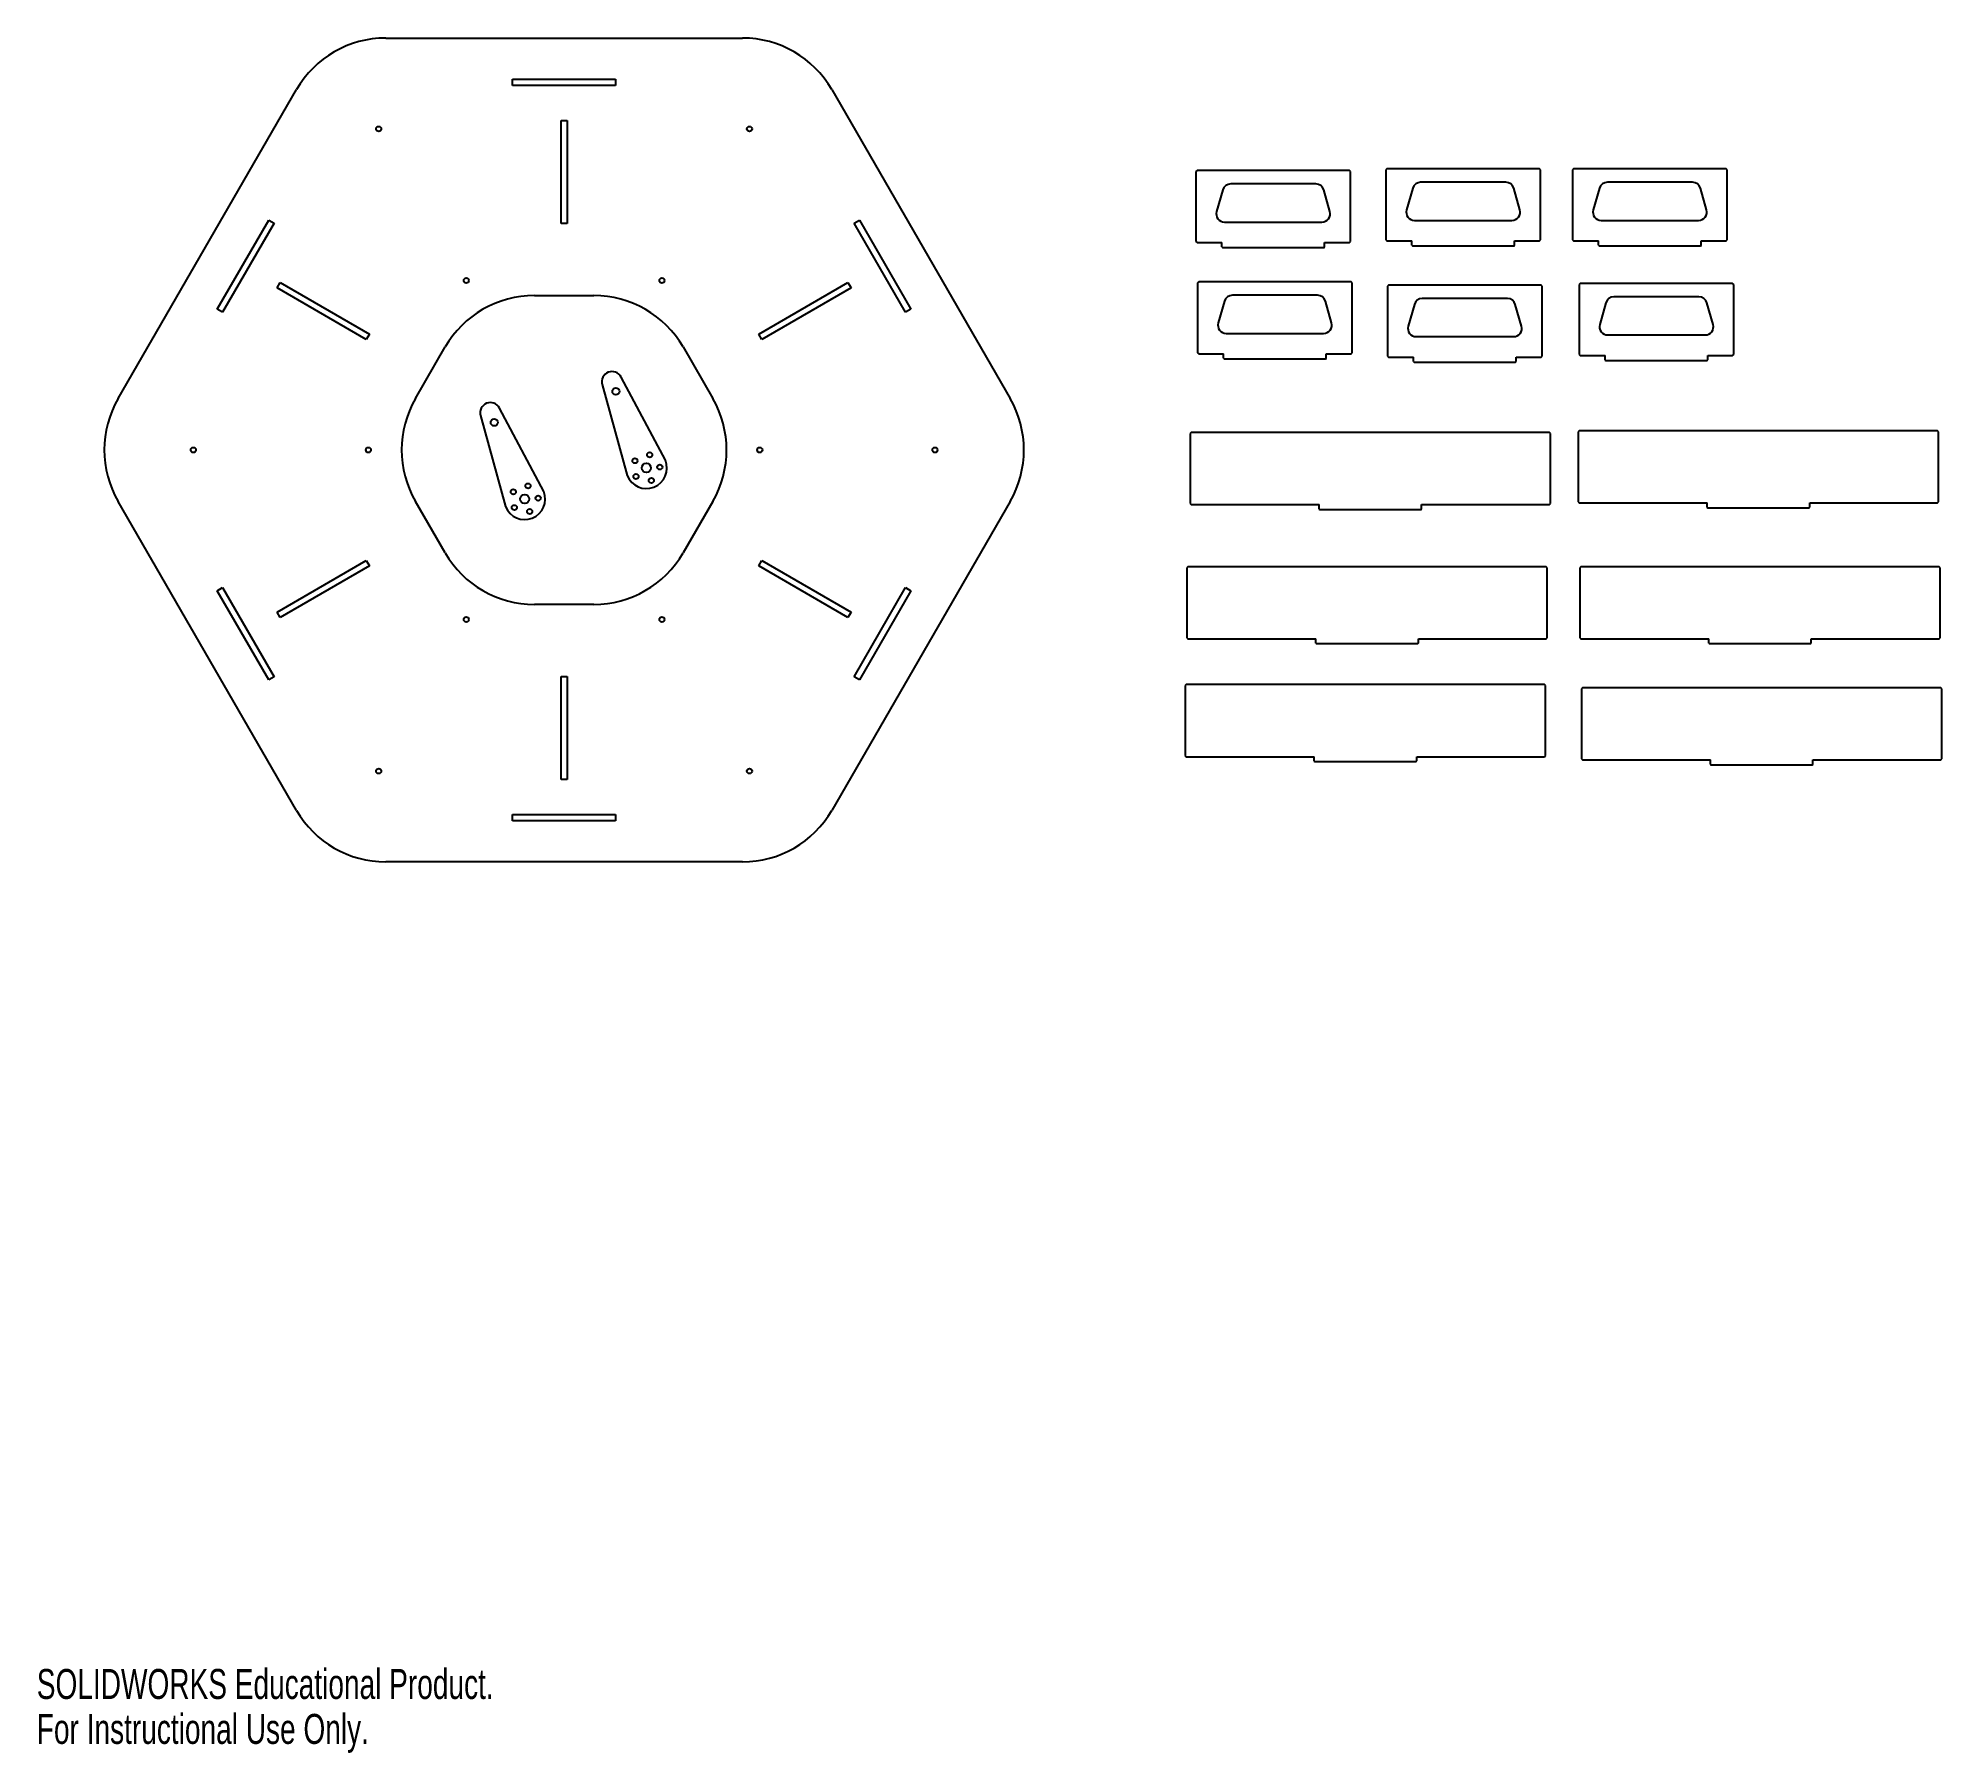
# Model space of a CAD drawing. Header units: millimetres. Extents: x 1 to 925, y 0 to 832.
import ezdxf

# ---------------------------------------------------------------- set-up
doc = ezdxf.new("R2010")
doc.units = ezdxf.units.MM
doc.styles.add('SLDTEXTSTYLE0', font='TXT', dxfattribs={"width": 0.7})

msp = doc.modelspace()

# ---------------------------------------------------------------- linework, layer by layer
at = {"color": 7, "linetype": 'Continuous', "lineweight": 25}
for p, q in [((169.37, 832.45), (342.57, 832.45)), ((39.46, 657.45), (126.07, 807.45)), ((230.97, 809.45), (230.97, 812.45)), ((230.97, 812.45), (280.97, 812.45)), ((280.97, 809.45), (230.97, 809.45)), ((280.97, 812.45), (280.97, 809.45)), ((385.87, 807.45), (472.48, 657.45)), ((254.47, 742.45), (254.47, 792.45)), ((254.47, 792.45), (257.47, 792.45)), ((257.47, 792.45), (257.47, 742.45)), ((563.21, 768.13), (562.71, 767.63)), ((562.71, 767.63), (562.71, 733.63)), ((637.21, 768.13), (563.21, 768.13)), ((637.71, 767.63), (637.21, 768.13)), ((637.71, 733.63), (637.71, 767.63)), ((655.42, 768.93), (654.92, 768.43)), ((654.92, 768.43), (654.92, 734.43)), ((729.42, 768.93), (655.42, 768.93)), ((729.92, 768.43), (729.42, 768.93)), ((729.92, 734.43), (729.92, 768.43)), ((746.04, 768.93), (745.54, 768.43)), ((745.54, 768.43), (745.54, 734.43)), ((820.04, 768.93), (746.04, 768.93)), ((820.54, 768.43), (820.04, 768.93)), ((820.54, 734.43), (820.54, 768.43)), ((575.71, 758.73), (572.71, 748.23)), ((620.87, 761.63), (579.56, 761.63)), ((627.71, 748.23), (624.71, 758.73)), ((667.92, 759.53), (664.92, 749.03)), ((713.08, 762.43), (671.77, 762.43)), ((719.92, 749.03), (716.92, 759.53)), ((758.54, 759.53), (755.54, 749.03)), ((803.69, 762.43), (762.39, 762.43)), ((810.54, 749.03), (807.54, 759.53)), ((87.58, 700.79), (112.58, 744.1)), ((115.18, 742.6), (90.18, 699.29)), ((112.58, 744.1), (115.18, 742.6)), ((257.47, 742.45), (254.47, 742.45)), ((396.76, 742.6), (399.35, 744.1)), ((421.76, 699.29), (396.76, 742.6)), ((399.35, 744.1), (424.35, 700.79)), ((576.56, 743.13), (623.87, 743.13)), ((668.77, 743.93), (716.08, 743.93)), ((759.39, 743.93), (806.69, 743.93)), ((562.71, 733.63), (563.21, 733.13)), ((563.21, 733.13), (575.31, 733.13)), ((575.31, 731.03), (575.31, 733.13)), ((575.31, 731.03), (575.71, 730.63)), ((624.71, 730.63), (575.71, 730.63)), ((624.71, 730.63), (625.11, 731.03)), ((625.11, 733.13), (637.21, 733.13)), ((625.11, 731.03), (625.11, 733.13)), ((637.21, 733.13), (637.71, 733.63)), ((654.92, 734.43), (655.42, 733.93)), ((655.42, 733.93), (667.52, 733.93)), ((667.52, 731.83), (667.52, 733.93)), ((667.52, 731.83), (667.92, 731.43)), ((716.92, 731.43), (667.92, 731.43)), ((716.92, 731.43), (717.32, 731.83)), ((717.32, 733.93), (729.42, 733.93)), ((717.32, 731.83), (717.32, 733.93)), ((729.42, 733.93), (729.92, 734.43)), ((745.54, 734.43), (746.04, 733.93)), ((746.04, 733.93), (758.14, 733.93)), ((758.14, 731.83), (758.14, 733.93)), ((758.14, 731.83), (758.54, 731.43)), ((807.54, 731.43), (758.54, 731.43)), ((807.54, 731.43), (807.94, 731.83)), ((807.94, 733.93), (820.04, 733.93)), ((807.94, 731.83), (807.94, 733.93)), ((820.04, 733.93), (820.54, 734.43)), ((116.66, 711.15), (118.16, 713.74)), ((118.16, 713.74), (161.46, 688.74)), ((350.48, 688.74), (393.78, 713.74)), ((393.78, 713.74), (395.28, 711.15)), ((564.01, 714.08), (563.51, 713.58)), ((563.51, 713.58), (563.51, 679.58)), ((638.01, 714.08), (564.01, 714.08)), ((638.51, 713.58), (638.01, 714.08)), ((638.51, 679.58), (638.51, 713.58)), ((656.22, 712.49), (655.72, 711.99)), ((655.72, 711.99), (655.72, 677.99)), ((730.22, 712.49), (656.22, 712.49)), ((730.72, 711.99), (730.22, 712.49)), ((730.72, 677.99), (730.72, 711.99)), ((749.22, 713.28), (748.72, 712.78)), ((748.72, 712.78), (748.72, 678.78)), ((823.22, 713.28), (749.22, 713.28)), ((823.72, 712.78), (823.22, 713.28)), ((823.72, 678.78), (823.72, 712.78)), ((159.96, 686.15), (116.66, 711.15)), ((241.54, 707.45), (270.4, 707.45)), ((395.28, 711.15), (351.98, 686.15)), ((576.51, 704.68), (573.51, 694.18)), ((621.66, 707.58), (580.35, 707.58)), ((628.51, 694.18), (625.51, 704.68)), ((668.72, 703.09), (665.72, 692.59)), ((713.87, 705.99), (672.56, 705.99)), ((720.72, 692.59), (717.72, 703.09)), ((761.72, 703.88), (758.72, 693.38)), ((806.87, 706.78), (765.56, 706.78)), ((813.72, 693.38), (810.72, 703.88)), ((90.18, 699.29), (87.58, 700.79)), ((424.35, 700.79), (421.76, 699.29)), ((161.46, 688.74), (159.96, 686.15)), ((351.98, 686.15), (350.48, 688.74)), ((577.35, 689.08), (624.66, 689.08)), ((669.56, 687.49), (716.87, 687.49)), ((762.56, 688.28), (809.87, 688.28)), ((183.8, 657.45), (198.23, 682.45)), ((313.7, 682.45), (328.14, 657.45)), ((563.51, 679.58), (564.01, 679.08)), ((564.01, 679.08), (576.11, 679.08)), ((576.11, 676.98), (576.11, 679.08)), ((576.11, 676.98), (576.51, 676.58)), ((625.51, 676.58), (576.51, 676.58)), ((625.51, 676.58), (625.91, 676.98)), ((625.91, 679.08), (638.01, 679.08)), ((625.91, 676.98), (625.91, 679.08)), ((638.01, 679.08), (638.51, 679.58)), ((655.72, 677.99), (656.22, 677.49)), ((656.22, 677.49), (668.32, 677.49)), ((668.32, 675.39), (668.32, 677.49)), ((668.32, 675.39), (668.72, 674.99)), ((717.72, 674.99), (668.72, 674.99)), ((717.72, 674.99), (718.12, 675.39)), ((718.12, 677.49), (730.22, 677.49)), ((718.12, 675.39), (718.12, 677.49)), ((730.22, 677.49), (730.72, 677.99)), ((748.72, 678.78), (749.22, 678.28)), ((749.22, 678.28), (761.32, 678.28)), ((761.32, 676.18), (761.32, 678.28)), ((761.32, 676.18), (761.72, 675.78)), ((810.72, 675.78), (761.72, 675.78)), ((810.72, 675.78), (811.12, 676.18)), ((811.12, 678.28), (823.22, 678.28)), ((811.12, 676.18), (811.12, 678.28)), ((823.22, 678.28), (823.72, 678.78)), ((305.19, 627.43), (283.66, 667.88)), ((274.43, 664.2), (286.61, 620.03)), ((215.37, 649.13), (227.55, 604.95)), ((246.13, 612.35), (224.6, 652.81)), ((560.33, 640.95), (559.83, 640.45)), ((559.83, 640.45), (559.83, 606.45)), ((734.33, 640.95), (560.33, 640.95)), ((734.83, 640.45), (734.33, 640.95)), ((734.83, 606.45), (734.83, 640.45)), ((748.72, 641.74), (748.22, 641.24)), ((748.22, 641.24), (748.22, 607.24)), ((922.72, 641.74), (748.72, 641.74)), ((923.22, 641.24), (922.72, 641.74)), ((923.22, 607.24), (923.22, 641.24)), ((126.07, 457.45), (39.46, 607.45)), ((198.23, 582.45), (183.8, 607.45)), ((328.14, 607.45), (313.7, 582.45)), ((472.48, 607.45), (385.87, 457.45)), ((559.83, 606.45), (560.33, 605.95)), ((560.33, 605.95), (622.43, 605.95)), ((622.43, 603.85), (622.43, 605.95)), ((622.43, 603.85), (622.83, 603.45)), ((671.83, 603.45), (622.83, 603.45)), ((671.83, 603.45), (672.23, 603.85)), ((672.23, 605.95), (734.33, 605.95)), ((672.23, 603.85), (672.23, 605.95)), ((734.33, 605.95), (734.83, 606.45)), ((748.22, 607.24), (748.72, 606.74)), ((748.72, 606.74), (810.82, 606.74)), ((810.82, 604.64), (810.82, 606.74)), ((810.82, 604.64), (811.22, 604.24)), ((860.22, 604.24), (811.22, 604.24)), ((860.22, 604.24), (860.62, 604.64)), ((860.62, 606.74), (922.72, 606.74)), ((860.62, 604.64), (860.62, 606.74)), ((922.72, 606.74), (923.22, 607.24)), ((116.66, 553.74), (159.96, 578.74)), ((161.46, 576.15), (118.16, 551.15)), ((159.96, 578.74), (161.46, 576.15)), ((350.48, 576.15), (351.98, 578.74)), ((393.78, 551.15), (350.48, 576.15)), ((351.98, 578.74), (395.28, 553.74)), ((558.74, 575.77), (558.24, 575.27)), ((558.24, 575.27), (558.24, 541.27)), ((732.74, 575.77), (558.74, 575.77)), ((733.24, 575.27), (732.74, 575.77)), ((733.24, 541.27), (733.24, 575.27)), ((749.51, 575.77), (749.01, 575.27)), ((749.01, 575.27), (749.01, 541.27)), ((923.51, 575.77), (749.51, 575.77)), ((924.01, 575.27), (923.51, 575.77)), ((924.01, 541.27), (924.01, 575.27)), ((87.58, 564.1), (90.18, 565.6)), ((112.58, 520.79), (87.58, 564.1)), ((90.18, 565.6), (115.18, 522.29)), ((396.76, 522.29), (421.76, 565.6)), ((424.35, 564.1), (399.35, 520.79)), ((421.76, 565.6), (424.35, 564.1)), ((270.4, 557.45), (241.54, 557.45)), ((118.16, 551.15), (116.66, 553.74)), ((395.28, 553.74), (393.78, 551.15)), ((558.24, 541.27), (558.74, 540.77)), ((558.74, 540.77), (620.84, 540.77)), ((620.84, 538.67), (620.84, 540.77)), ((620.84, 538.67), (621.24, 538.27)), ((670.24, 538.27), (621.24, 538.27)), ((670.24, 538.27), (670.64, 538.67)), ((670.64, 540.77), (732.74, 540.77)), ((670.64, 538.67), (670.64, 540.77)), ((732.74, 540.77), (733.24, 541.27)), ((749.01, 541.27), (749.51, 540.77)), ((749.51, 540.77), (811.61, 540.77)), ((811.61, 538.67), (811.61, 540.77)), ((811.61, 538.67), (812.01, 538.27)), ((861.01, 538.27), (812.01, 538.27)), ((861.01, 538.27), (861.41, 538.67)), ((861.41, 540.77), (923.51, 540.77)), ((861.41, 538.67), (861.41, 540.77)), ((923.51, 540.77), (924.01, 541.27)), ((115.18, 522.29), (112.58, 520.79)), ((254.47, 522.45), (257.47, 522.45)), ((254.47, 472.45), (254.47, 522.45)), ((257.47, 522.45), (257.47, 472.45)), ((399.35, 520.79), (396.76, 522.29)), ((557.94, 518.54), (557.44, 518.04)), ((557.44, 518.04), (557.44, 484.04)), ((731.94, 518.54), (557.94, 518.54)), ((732.44, 518.04), (731.94, 518.54)), ((732.44, 484.04), (732.44, 518.04)), ((750.31, 516.95), (749.81, 516.45)), ((749.81, 516.45), (749.81, 482.45)), ((924.31, 516.95), (750.31, 516.95)), ((924.81, 516.45), (924.31, 516.95)), ((924.81, 482.45), (924.81, 516.45)), ((557.44, 484.04), (557.94, 483.54)), ((557.94, 483.54), (620.04, 483.54)), ((620.04, 481.44), (620.04, 483.54)), ((620.04, 481.44), (620.44, 481.04)), ((669.44, 481.04), (620.44, 481.04)), ((669.44, 481.04), (669.84, 481.44)), ((669.84, 483.54), (731.94, 483.54)), ((669.84, 481.44), (669.84, 483.54)), ((731.94, 483.54), (732.44, 484.04)), ((749.81, 482.45), (750.31, 481.95)), ((750.31, 481.95), (812.41, 481.95)), ((812.41, 479.85), (812.41, 481.95)), ((862.21, 481.95), (924.31, 481.95)), ((862.21, 479.85), (862.21, 481.95)), ((924.31, 481.95), (924.81, 482.45)), ((257.47, 472.45), (254.47, 472.45)), ((812.41, 479.85), (812.81, 479.45)), ((861.81, 479.45), (812.81, 479.45)), ((861.81, 479.45), (862.21, 479.85)), ((230.97, 455.45), (280.97, 455.45)), ((230.97, 452.45), (230.97, 455.45)), ((280.97, 455.45), (280.97, 452.45)), ((280.97, 452.45), (230.97, 452.45)), ((342.57, 432.45), (169.37, 432.45))]:
    msp.add_line(p, q, dxfattribs=at)
for centre, radius in [((165.97, 788.33), 1.25), ((345.97, 788.33), 1.25), ((208.47, 714.72), 1.25), ((303.47, 714.72), 1.25), ((281.1, 660.89), 1.7), ((222.04, 645.81), 1.7), ((75.97, 632.45), 1.25), ((160.97, 632.45), 1.25), ((290.36, 627.23), 1.25), ((297.52, 630.08), 1.25), ((350.97, 632.45), 1.25), ((435.97, 632.45), 1.25), ((290.86, 619.54), 1.25), ((295.9, 623.73), 2.25), ((302.44, 624.15), 1.25), ((231.31, 612.15), 1.25), ((236.84, 608.65), 2.25), ((238.46, 615), 1.25), ((243.38, 609.08), 1.25), ((298.33, 617.64), 1.25), ((231.81, 604.47), 1.25), ((239.27, 602.57), 1.25), ((208.47, 550.17), 1.25), ((303.47, 550.17), 1.25), ((165.97, 476.56), 1.25), ((345.97, 476.56), 1.25)]:
    msp.add_circle(centre, radius, dxfattribs=at)
for centre, radius, start, end in [((169.37, 782.45), 50, 90, 150), ((342.57, 782.45), 50, 30, 90), ((579.56, 757.63), 4, 90, 164.0546), ((620.87, 757.63), 4, 15.9454, 90), ((671.77, 758.43), 4, 90, 164.0546), ((713.08, 758.43), 4, 15.9454, 90), ((762.39, 758.43), 4, 90, 164.0546), ((803.69, 758.43), 4, 15.9454, 90), ((668.77, 747.93), 4, 164.0546, 270), ((716.08, 747.93), 4, 270, 15.9454), ((759.39, 747.93), 4, 164.0546, 270), ((806.69, 747.93), 4, 270, 15.9454), ((576.56, 747.13), 4, 164.0546, 270), ((623.87, 747.13), 4, 270, 15.9454), ((241.54, 657.45), 50, 90, 150), ((270.4, 657.45), 50, 30, 90), ((580.35, 703.58), 4, 90, 164.0546), ((621.66, 703.58), 4, 15.9454, 90), ((672.56, 701.99), 4, 90, 164.0546), ((713.87, 701.99), 4, 15.9454, 90), ((765.56, 702.78), 4, 90, 164.0546), ((806.87, 702.78), 4, 15.9454, 90), ((577.35, 693.08), 4, 164.0546, 270), ((624.66, 693.08), 4, 270, 15.9454), ((762.56, 692.28), 4, 164.0546, 270), ((809.87, 692.28), 4, 270, 15.9454), ((669.56, 691.49), 4, 164.0546, 270), ((716.87, 691.49), 4, 270, 15.9454), ((279.25, 665.53), 5, 28.02377, 195.41985), ((82.76, 632.45), 50, 150, 210), ((227.1, 632.45), 50, 150, 210), ((284.84, 632.45), 50, 330, 30), ((429.17, 632.45), 50, 330, 30), ((220.19, 650.46), 5, 28.02377, 195.41985), ((295.9, 623.73), 10, 201.72181, 21.72181), ((236.84, 608.65), 10, 201.72181, 21.72181), ((241.54, 607.45), 50, 210, 270), ((270.4, 607.45), 50, 270, 330), ((169.37, 482.45), 50, 210, 270), ((342.57, 482.45), 50, 270, 330)]:
    msp.add_arc(centre, radius, start, end, dxfattribs=at)

# ---------------------------------------------------------------- texts
at = {"color": 7, "linetype": 'Continuous', "char_height": 14.5493, "attachment_point": 1, "style": 'SLDTEXTSTYLE0'}
for s, insert in [('SOLIDWORKS Educational Product.', (0, 40.58)), ('For Instructional Use Only.', (0, 18.76))]:
    msp.add_mtext(s, dxfattribs=dict(at, insert=insert))

doc.saveas('drawing.dxf')
